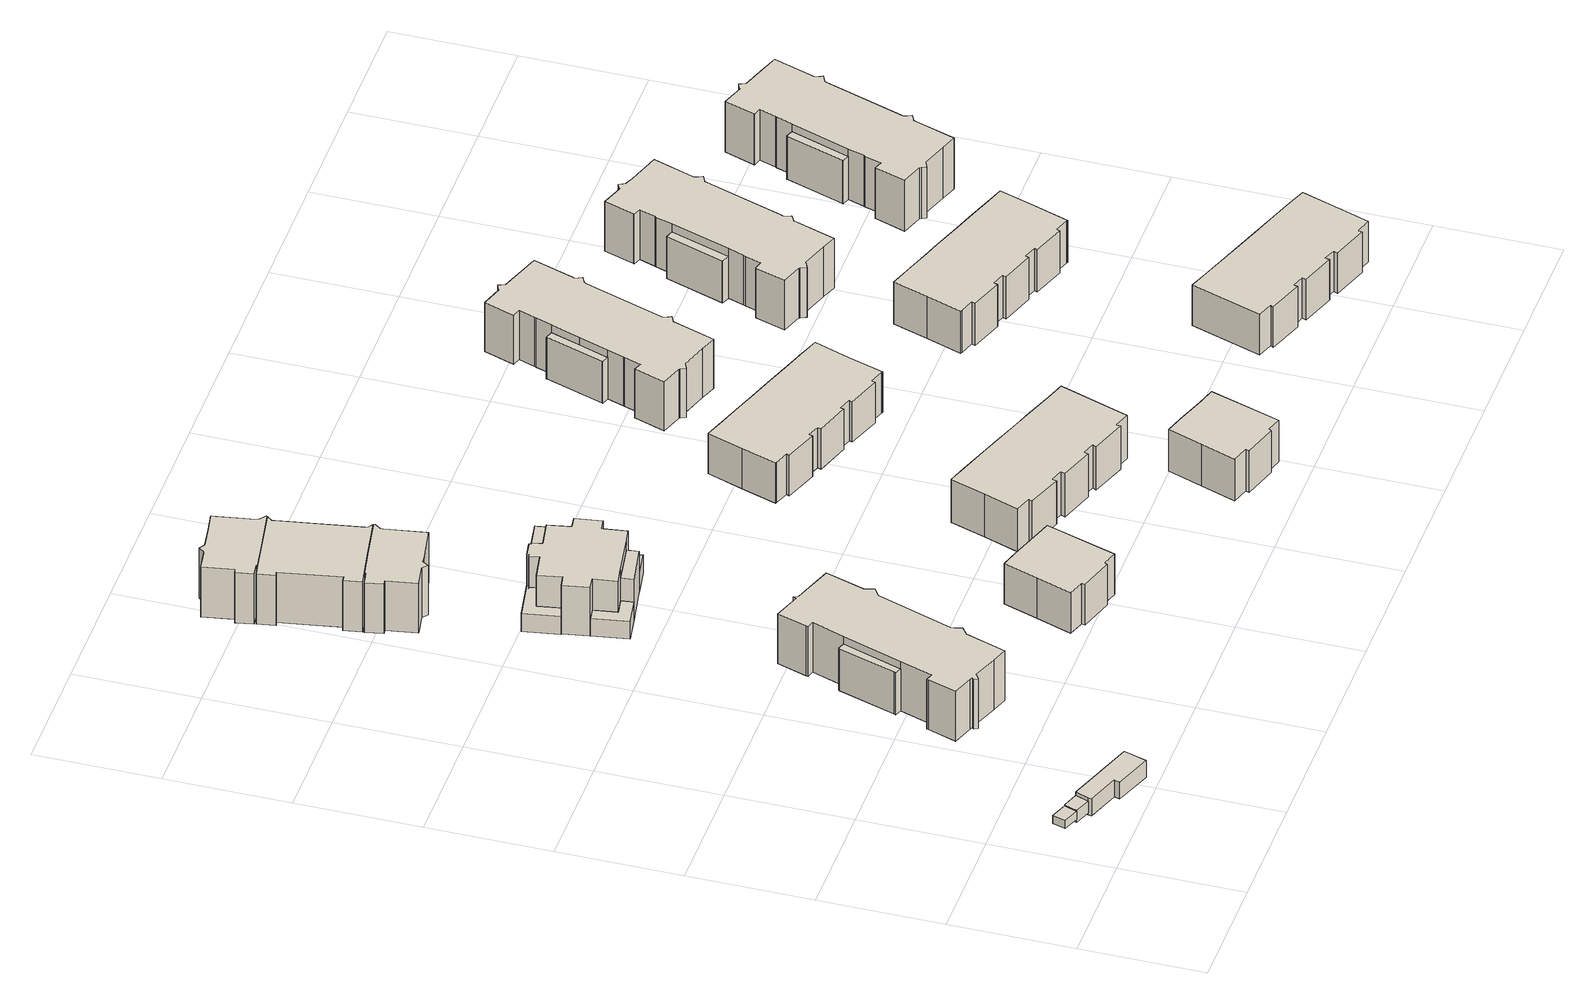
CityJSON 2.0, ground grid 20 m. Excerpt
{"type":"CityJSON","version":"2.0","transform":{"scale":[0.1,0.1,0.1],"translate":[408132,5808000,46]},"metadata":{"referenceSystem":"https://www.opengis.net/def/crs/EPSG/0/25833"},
"CityObjects":{
"building1":{"type":"Building","attributes":{"Gemeindeschluessel":"11000009","BezugspunktDach":"2200","function":"31001_2000","measuredHeight":1.44,"storeysAboveGround":1},"address":[{"country":"Germany","locality":"Berlin","thoroughfareNumber":"28 (2)","thoroughfareName":"Enkenbacher Weg"}],"geometry":[{"type":"Solid","lod":"1","boundaries":[[[[0,1,2,3]],[[4,5,6,7]],[[4,7,3,2]],[[5,4,2,1]],[[6,5,1,0]],[[7,6,0,3]]]]}]},
"building2":{"type":"Building","attributes":{"Gemeindeschluessel":"11000009","BezugspunktDach":"2200","function":"51009_1610","measuredHeight":2.43,"storeysAboveGround":0},"address":[{"country":"Germany","locality":"Berlin"}],"geometry":[{"type":"Solid","lod":"1","boundaries":[[[[8,9,10,11,12]],[[13,14,15,16,17]],[[13,17,12,11]],[[14,13,11,10]],[[15,14,10,9]],[[16,15,9,8]],[[17,16,8,12]]]]}]},
"building3":{"type":"Building","attributes":{"Gemeindeschluessel":"11000009","BezugspunktDach":"2200","function":"31001_2000","measuredHeight":3.06,"storeysAboveGround":1},"address":[{"country":"Germany","locality":"Berlin","thoroughfareNumber":"28 (1)","thoroughfareName":"Enkenbacher Weg"}],"geometry":[{"type":"Solid","lod":"1","boundaries":[[[[18,19,20,21,22,23,24]],[[25,26,27,28,29,30,31]],[[25,31,24,23]],[[26,25,23,22]],[[27,26,22,21]],[[28,27,21,20]],[[29,28,20,19]],[[30,29,19,18]],[[31,30,18,24]]]]}]},
"building4":{"type":"Building","attributes":{"Gemeindeschluessel":"11000009","function":"31001_1010"},"address":[{"country":"Germany","locality":"Berlin","thoroughfareNumber":"24, 26","thoroughfareName":"Enkenbacher Weg"}],"children":["building4-1","building4-2","building4-3","building4-4"]},
"building4-1":{"type":"BuildingPart","attributes":{"BezugspunktDach":"2200","measuredHeight":11.59,"storeysAboveGround":3},"parents":["building4"],"geometry":[{"type":"MultiSurface","lod":"1","boundaries":[[[32,33,34,35,36,37,38,39,40,41,42,43,44,45,46,47,48,49,50,51,52,53,54,55,56,57,58,59,60]],[[61,62,63,64,65,66,67,68,69,70,71,72,73,74,75,76,77,78,79,80,81,82,83,84,85,86,87,88,89]],[[61,89,60,59]],[[62,61,59,58]],[[63,62,58,57]],[[64,63,57,56]],[[65,90,91,56,55]],[[66,65,55,54]],[[67,66,54,53]],[[68,67,53,52]],[[69,68,52,51]],[[70,69,51,50]],[[71,70,50,49]],[[72,71,49,48]],[[73,72,48,47]],[[74,73,47,46]],[[75,74,46,45]],[[76,75,45,44]],[[77,76,92,93,94,95,96,44,43]],[[78,77,94,97,98,95,43,42]],[[79,78,42,41]],[[99,100,41,40]],[[80,79,101,102]],[[81,80,99,40,39],[102,103,104,99]],[[82,81,39,38]],[[83,82,38,37]],[[84,83,37,36]],[[85,84,36,35]],[[86,85,35,34]],[[87,86,34,33]],[[88,87,33,32]],[[89,88,32,60]],[[64,91,90,65]],[[96,95,94,93,92]],[[95,98,97,94]],[[102,101,100,99]],[[104,103,102,99]]]}]},
"building4-2":{"type":"BuildingPart","attributes":{"BezugspunktDach":"2200","measuredHeight":7,"storeysAboveGround":3},"parents":["building4"],"geometry":[{"type":"MultiSurface","lod":"1","boundaries":[[[105,106,96,95,98]],[[94,93,107,108,97]],[[107,93,96,106]],[[108,107,106,105]],[[97,108,105,98]],[[97,98,95,94]],[[109,93,94,110,95,96]]]}]},
"building4-3":{"type":"BuildingPart","attributes":{"BezugspunktDach":"2200","measuredHeight":7.13,"storeysAboveGround":3},"parents":["building4"],"geometry":[{"type":"MultiSurface","lod":"1","boundaries":[[[111,112,100,99,104]],[[102,101,113,114,103]],[[113,101,100,112]],[[114,113,112,111]],[[103,114,111,104]],[[102,103,115,104,99,116]],[[101,102,99,100]]]}]},
"building4-4":{"type":"BuildingPart","attributes":{"BezugspunktDach":"2200","measuredHeight":7.72,"storeysAboveGround":3},"parents":["building4"],"geometry":[{"type":"Solid","lod":"1","boundaries":[[[[91,90,117,118,119,120]],[[121,122,123,65,64,124]],[[121,124,120,119]],[[122,121,119,118]],[[123,122,118,117]],[[65,123,117,90]],[[124,64,91,120]],[[65,90,91,64]]]]}]},
"building5":{"type":"Building","attributes":{"Gemeindeschluessel":"11000009","function":"31001_1010"},"address":[{"country":"Germany","locality":"Berlin","thoroughfareNumber":"64, 66, 68","thoroughfareName":"Philipp-Jacob-Rauch-Straße"}],"children":["building5-1","building5-2","building5-3","building5-4","building5-5","building5-6"]},
"building5-1":{"type":"BuildingPart","attributes":{"BezugspunktDach":"2200","measuredHeight":11.9,"storeysAboveGround":3},"parents":["building5"],"geometry":[{"type":"MultiSurface","lod":"1","boundaries":[[[125,126,127,128,129,130,131,132,133,134,135,136,137,138,139,140,141,142,143,144,145,146]],[[147,148,149,150,151,152,153,154,155,156,157,158,159,160,161,162,163,164,165,166,167,168]],[[169,170,168,146,145]],[[171,169,145,144]],[[172,171,144,143]],[[150,173,172,143,142]],[[174,173,150,142,141]],[[175,174,141,140]],[[153,152,140,139]],[[176,177,153,139,138]],[[155,178,176,138,137]],[[179,178,155,137,136]],[[180,181,179,136,135]],[[182,181,135,134]],[[183,182,158,134,133]],[[160,159,133,132]],[[184,185,132,131]],[[162,186,184,161,131,130]],[[187,186,130,129]],[[188,189,129,128]],[[190,191,128,127]],[[164,192,164,165]],[[166,165,127,126],[165,166,193,190]],[[194,195,193,126,125]],[[168,167,125,146]],[[147,168,170,169]],[[148,147,196,169,171]],[[149,148,171,172]],[[149,172,173,150]],[[151,150,173,174]],[[152,151,174,175]],[[154,153,177,176]],[[154,197,176,178,155]],[[156,155,178,179]],[[157,156,179,181,180]],[[158,157,181,182]],[[159,158,182,183]],[[161,160,185,184]],[[161,184,186,162]],[[163,162,186,187]],[[164,163,189,188]],[[165,164,192,191,190]],[[193,166,165,190]],[[167,166,193,195,194]]]}]},
"building5-2":{"type":"BuildingPart","attributes":{"BezugspunktDach":"2200","measuredHeight":7.53,"storeysAboveGround":3},"parents":["building5"],"geometry":[{"type":"MultiSurface","lod":"1","boundaries":[[[198,199,189,188]],[[163,200,201,164]],[[202,187,189,199]],[[201,200,199,198]],[[203,191,204,198,188]],[[164,188,189,163]],[[200,163,205,187,202]],[[164,201,204,191,203]]]}]},
"building5-3":{"type":"BuildingPart","attributes":{"BezugspunktDach":"2200","measuredHeight":3.29,"storeysAboveGround":3},"parents":["building5"],"geometry":[{"type":"MultiSurface","lod":"1","boundaries":[[[202,206,185,184,186,187]],[[207,208,209,210,211,212]],[[207,212,163,162,186]],[[208,207,186,162,161]],[[209,208,184,161,160]],[[210,209,185,206]],[[211,210,206,202]],[[212,211,200,163]],[[187,186,162,163]],[[161,162,186,184]],[[161,184,185,160]],[[163,200,202,187]]]}]},
"building5-4":{"type":"BuildingPart","attributes":{"BezugspunktDach":"2200","measuredHeight":3.27,"storeysAboveGround":3},"parents":["building5"],"geometry":[{"type":"Solid","lod":"1","boundaries":[[[[213,204,191,190,193,195]],[[166,165,164,201,214,167]],[[214,201,204,213]],[[167,214,213,195]],[[167,195,193,166]],[[165,166,193,190]],[[164,165,190,191]],[[201,164,191,204]]]]}]},
"building5-5":{"type":"BuildingPart","attributes":{"BezugspunktDach":"2200","measuredHeight":3.43,"storeysAboveGround":3},"parents":["building5"],"geometry":[{"type":"MultiSurface","lod":"1","boundaries":[[[170,169,171,172,173,174,175,215]],[[216,217,218,219,220,221,222,223]],[[216,223,215,175]],[[217,216,152,151,174]],[[218,217,224,151,150]],[[219,218,173,150,149]],[[220,219,149,148]],[[221,220,171,148,147]],[[222,221,147,168,170]],[[223,222,170,215]],[[175,174,151,152]],[[150,151,224,174,173]],[[149,150,173,172]],[[148,149,172,171]],[[147,148,171,169]],[[225,169,170,168,147]]]}]},
"building5-6":{"type":"BuildingPart","attributes":{"BezugspunktDach":"2200","measuredHeight":7.21,"storeysAboveGround":3},"parents":["building5"],"geometry":[{"type":"MultiSurface","lod":"1","boundaries":[[[176,178,179,181,182,183,226,177]],[[227,228,229,230,231,232,233,234]],[[227,234,177,226]],[[228,227,226,183]],[[229,228,159,158]],[[231,230,157,156,179]],[[232,231,179,156,155]],[[233,232,155,154,235]],[[234,233,154,153]],[[158,159,183,182]],[[157,158,182,181]],[[181,179,156,157]],[[155,156,179,178]],[[235,154,155,178,176]],[[153,154,176,177]]]}]},
"building6":{"type":"Building","attributes":{"Gemeindeschluessel":"11000009","function":"31001_1010"},"address":[{"country":"Germany","locality":"Berlin","thoroughfareNumber":"70, 72","thoroughfareName":"Philipp-Jacob-Rauch-Straße"}],"children":["building6-1","building6-2","building6-3","building6-4","building6-5"]},
"building6-1":{"type":"BuildingPart","attributes":{"BezugspunktDach":"2200","measuredHeight":11.87,"storeysAboveGround":3},"parents":["building6"],"geometry":[{"type":"MultiSurface","lod":"1","boundaries":[[[236,237,238,239,240,241,242,243,244,245,246,247,248,249,250,251]],[[252,253,254,255,256,257,258,259,260,261,262,263,264,265,266,267]],[[252,267,251,250]],[[253,249,250,252,250,249]],[[268,248,249,248]],[[269,270,271,248,247]],[[255,254,272,273]],[[274,270,247,246]],[[256,255,275,273,276]],[[257,256,246,245]],[[277,278,279,280,258,257,245,244]],[[281,277,282,244,243]],[[259,258,280,283]],[[284,285,259,243,242]],[[286,284,260,242,241]],[[262,261,241,240]],[[263,262,240,239]],[[264,263,239,238]],[[265,264,238,237]],[[266,265,237,236]],[[267,266,236,251]],[[254,287,253,249,248,268]],[[273,272,271,270,269]],[[276,273,275,270,274]],[[280,279,278,277]],[[283,280,282,277,281]],[[260,259,285,284]],[[288,261,289,260,284,286]]]}]},
"building6-2":{"type":"BuildingPart","attributes":{"BezugspunktDach":"2200","measuredHeight":6.8,"storeysAboveGround":3},"parents":["building6"],"geometry":[{"type":"MultiSurface","lod":"1","boundaries":[[[277,290,291,292,293,294,278]],[[295,296,297,298,299,280,279]],[[295,279,278,294]],[[296,295,294,293]],[[297,296,293,292]],[[298,297,292,291,300]],[[299,298,301,291,290]],[[280,283,281,277]],[[299,302,290,281,283]],[[279,280,277,278]]]}]},
"building6-3":{"type":"BuildingPart","attributes":{"BezugspunktDach":"2200","measuredHeight":11.85,"storeysAboveGround":3},"parents":["building6"],"geometry":[{"type":"MultiSurface","lod":"1","boundaries":[[[303,304,305,306,307,308,309,310,311,312,313,285,284,286,314,315]],[[316,261,260,259,317,318,319,320,321,322,323,324,325,326,327,328]],[[316,328,315,314]],[[261,316,314,286]],[[290,281,283,299,290,317,259,285,313]],[[291,290,329,313,312]],[[318,317,299,298,330]],[[331,292,291,312,311]],[[319,318,332,298,297]],[[320,319,311,310]],[[321,320,310,309]],[[322,321,309,308]],[[323,322,308,307]],[[324,323,307,306]],[[325,324,306,305]],[[326,325,305,304]],[[327,326,304,303]],[[328,327,303,315]],[[260,261,286,284]],[[259,260,284,285]],[[299,283,281,290]],[[330,298,299,329,290,291]],[[297,298,332,291,292,331]]]}]},
"building6-4":{"type":"BuildingPart","attributes":{"BezugspunktDach":"2200","measuredHeight":11.95,"storeysAboveGround":3},"parents":["building6"],"geometry":[{"type":"MultiSurface","lod":"1","boundaries":[[[333,334,335,336,250,249,248,337,338,339,340,341,342,343,344,345,346]],[[347,348,349,350,351,352,353,354,355,254,253,252,356,357,358,359,360]],[[347,360,346,345]],[[348,347,345,344]],[[349,348,344,343]],[[350,349,343,342]],[[351,350,342,341]],[[352,351,341,340]],[[353,352,340,339]],[[354,353,339,338],[361,362,363,364]],[[365,363,366,338,337]],[[355,354,362,367]],[[254,355,367,272,271,365,337,248]],[[356,252,250,336]],[[357,356,336,335]],[[358,357,335,334]],[[359,358,334,333]],[[360,359,333,346]],[[363,362,361,364]],[[367,362,366,363,365]],[[365,271,272,367]],[[254,368,248,249,253]],[[369,252,253,249,250]]]}]},
"building6-5":{"type":"BuildingPart","attributes":{"BezugspunktDach":"2200","measuredHeight":6.57,"storeysAboveGround":3},"parents":["building6"],"geometry":[{"type":"MultiSurface","lod":"1","boundaries":[[[363,365,270,274,370,371,364]],[[372,373,276,273,367,362,361]],[[372,361,364,371]],[[373,372,371,370]],[[276,373,370,274]],[[273,276,374,274,270]],[[273,270,271,272]],[[367,272,271,365]],[[375,362,367,365,363]],[[361,362,363,364]]]}]},
"building7":{"type":"Building","attributes":{"Gemeindeschluessel":"11000009","BezugspunktDach":"2200","function":"31001_1010","measuredHeight":9.23,"storeysAboveGround":2},"address":[{"country":"Germany","locality":"Berlin","thoroughfareNumber":"15, 17","thoroughfareName":"Enkenbacher Weg"}],"geometry":[{"type":"Solid","lod":"1","boundaries":[[[[376,377,378,379,380,381,382,383,384,385,386]],[[387,388,389,390,391,392,393,394,395,396,397]],[[387,397,386,385]],[[388,387,385,384]],[[389,388,384,383]],[[390,389,383,382]],[[391,390,382,381]],[[392,391,381,380]],[[393,392,380,379]],[[394,393,379,378]],[[395,394,378,377]],[[396,395,377,376]],[[397,396,376,386]]]]}]},
"building8":{"type":"Building","attributes":{"Gemeindeschluessel":"11000009","BezugspunktDach":"2200","function":"31001_1010","measuredHeight":9.54,"storeysAboveGround":2},"address":[{"country":"Germany","locality":"Berlin","thoroughfareNumber":"35, 37, 39, 41, 43","thoroughfareName":"Philipp-Jacob-Rauch-Straße"}],"geometry":[{"type":"Solid","lod":"1","boundaries":[[[[398,399,400,401,402,403,404,405,406,407,408,409,410,411,412,413,414,415,416,417,418,419,420]],[[421,422,423,424,425,426,427,428,429,430,431,432,433,434,435,436,437,438,439,440,441,442,443]],[[421,443,420,419]],[[422,421,419,418]],[[423,422,418,417]],[[424,423,417,416]],[[425,424,416,415]],[[426,425,415,414]],[[427,426,414,413]],[[428,427,413,412]],[[429,428,412,411]],[[430,429,411,410]],[[431,430,410,409]],[[432,431,409,408]],[[433,432,408,407]],[[434,433,407,406]],[[435,434,406,405]],[[436,435,405,404]],[[437,436,404,403]],[[438,437,403,402]],[[439,438,402,401]],[[440,439,401,400]],[[441,440,400,399]],[[442,441,399,398]],[[443,442,398,420]]]]}]},
"building9":{"type":"Building","attributes":{"Gemeindeschluessel":"11000009","BezugspunktDach":"2200","function":"31001_1010","measuredHeight":9.33,"storeysAboveGround":2},"address":[{"country":"Germany","locality":"Berlin","thoroughfareNumber":"31, 33","thoroughfareName":"Philipp-Jacob-Rauch-Straße"}],"geometry":[{"type":"Solid","lod":"1","boundaries":[[[[444,445,446,447,448,449,450,451,452,453,454]],[[455,456,457,458,459,460,461,462,463,464,465]],[[455,465,454,453]],[[456,455,453,452]],[[457,456,452,451]],[[458,457,451,450]],[[459,458,450,449]],[[460,459,449,448]],[[461,460,448,447]],[[462,461,447,446]],[[463,462,446,445]],[[464,463,445,444]],[[465,464,444,454]]]]}]},
"building10":{"type":"Building","attributes":{"Gemeindeschluessel":"11000009","BezugspunktDach":"2200","function":"31001_1010","measuredHeight":8.95,"storeysAboveGround":2},"address":[{"country":"Germany","locality":"Berlin","thoroughfareNumber":"50, 52, 54, 56, 58","thoroughfareName":"Philipp-Jacob-Rauch-Straße"}],"geometry":[{"type":"Solid","lod":"1","boundaries":[[[[466,467,468,469,470,471,472,473,474,475,476,477,478,479,480,481,482,483,484,485,486,487,488,489,490,491]],[[492,493,494,495,496,497,498,499,500,501,502,503,504,505,506,507,508,509,510,511,512,513,514,515,516,517]],[[492,517,491,490]],[[493,492,490,489]],[[494,493,489,488]],[[495,494,488,487]],[[496,495,487,486]],[[497,496,486,485]],[[498,497,485,484]],[[499,498,484,483]],[[500,499,483,482]],[[501,500,482,481]],[[502,501,481,480]],[[503,502,480,479]],[[504,503,479,478]],[[505,504,478,477]],[[506,505,477,476]],[[507,506,476,475]],[[508,507,475,474]],[[509,508,474,473]],[[510,509,473,472]],[[511,510,472,471]],[[512,511,471,470]],[[513,512,470,469]],[[514,513,469,468]],[[515,514,468,467]],[[516,515,467,466]],[[517,516,466,491]]]]}]},
"building11":{"type":"Building","attributes":{"Gemeindeschluessel":"11000009","function":"31001_1010"},"address":[{"country":"Germany","locality":"Berlin","thoroughfareNumber":"60, 62","thoroughfareName":"Philipp-Jacob-Rauch-Straße"}],"children":["building11-1","building11-2","building11-3","building11-4"]},
"building11-1":{"type":"BuildingPart","attributes":{"BezugspunktDach":"2200","measuredHeight":11.52,"storeysAboveGround":3},"parents":["building11"],"geometry":[{"type":"MultiSurface","lod":"1","boundaries":[[[518,519,520,521,522,523,524,525,526,527,528,529,530,531,532,533,534,535,536,537,538,539,540,541,542,543,544,545,546,547,548,549,550,551,552]],[[553,554,555,556,557,558,559,560,561,562,563,564,565,566,567,568,569,570,571,572,573,574,575,576,577,578,579,580,581,582,583,584,585,586,587]],[[553,587,552,551]],[[554,553,551,550]],[[555,554,550,549]],[[556,555,549,548]],[[557,556,548,547]],[[558,557,547,546]],[[559,588,589,546,545]],[[590,591,588,545,544]],[[561,560,544,543]],[[562,561,543,542]],[[563,562,542,541]],[[564,563,541,540]],[[565,564,540,539]],[[566,565,539,538]],[[567,566,538,537]],[[568,567,537,536]],[[569,568,536,535]],[[570,569,535,534]],[[571,570,534,533]],[[592,593,594,595,572,571,533,532]],[[596,592,532,531]],[[573,572,595,597]],[[598,596,531,530]],[[574,573,599,597,600]],[[601,598,600,602,575,574,530,529]],[[576,575,529,528]],[[577,576,528,527],[603,604,605,606]],[[607,605,527,526]],[[578,577,604,608]],[[609,610,607,526,525]],[[579,578,607,608,611]],[[612,610,525,524]],[[580,579,611,613]],[[581,580,524,523]],[[582,581,523,522]],[[583,582,522,521]],[[584,583,521,520]],[[585,584,520,519]],[[586,585,519,518]],[[587,586,518,552]],[[589,588,559,558]],[[560,559,614,588,591,590]],[[595,594,593,592]],[[597,595,592,596]],[[600,597,599,596,598]],[[602,600,598,601]],[[605,604,603,606]],[[608,604,605,607]],[[611,608,607,610,609]],[[613,611,610,612]]]}]},
"building11-2":{"type":"BuildingPart","attributes":{"BezugspunktDach":"2200","measuredHeight":7.67,"storeysAboveGround":3},"parents":["building11"],"geometry":[{"type":"MultiSurface","lod":"1","boundaries":[[[589,588,591,615,616,617,618]],[[619,620,621,560,559,558,622]],[[619,622,618,617]],[[620,619,617,616]],[[621,620,616,615]],[[560,621,615,591]],[[622,558,589,618]],[[559,560,591,588,623]],[[559,624,588,589,558,625]]]}]},
"building11-3":{"type":"BuildingPart","attributes":{"BezugspunktDach":"2200","measuredHeight":7.18,"storeysAboveGround":3},"parents":["building11"],"geometry":[{"type":"MultiSurface","lod":"1","boundaries":[[[626,627,606,605,607,610,612]],[[611,608,604,603,628,629,613]],[[628,603,606,627]],[[629,628,627,626]],[[613,629,626,612]],[[611,613,630,612,610]],[[608,611,631,610,607]],[[604,608,607,605]],[[604,605,606,603]]]}]},
"building11-4":{"type":"BuildingPart","attributes":{"BezugspunktDach":"2200","measuredHeight":6.84,"storeysAboveGround":3},"parents":["building11"],"geometry":[{"type":"MultiSurface","lod":"1","boundaries":[[[632,633,593,592,596,598,601]],[[600,597,595,594,634,635,602]],[[634,594,593,633]],[[635,634,633,632]],[[602,635,632,601]],[[600,602,601,598]],[[597,600,636,598,596]],[[597,596,592,595]],[[594,595,592,593]]]}]},
"building12":{"type":"Building","attributes":{"Gemeindeschluessel":"11000009","BezugspunktDach":"2200","function":"31001_1010","measuredHeight":9.06,"storeysAboveGround":2},"address":[{"country":"Germany","locality":"Berlin","thoroughfareNumber":"36, 38, 40, 42, 44","thoroughfareName":"Philipp-Jacob-Rauch-Straße"}],"geometry":[{"type":"Solid","lod":"1","boundaries":[[[[637,638,639,640,641,642,643,644,645,646,647,648,649,650,651,652,653,654,655,656,657,658,659,660,661,662]],[[663,664,665,666,667,668,669,670,671,672,673,674,675,676,677,678,679,680,681,682,683,684,685,686,687,688]],[[663,688,662,661]],[[664,663,661,660]],[[665,664,660,659]],[[666,665,659,658]],[[667,666,658,657]],[[668,667,657,656]],[[669,668,656,655]],[[670,669,655,654]],[[671,670,654,653]],[[672,671,653,652]],[[673,672,652,651]],[[674,673,651,650]],[[675,674,650,649]],[[676,675,649,648]],[[677,676,648,647]],[[678,677,647,646]],[[679,678,646,645]],[[680,679,645,644]],[[681,680,644,643]],[[682,681,643,642]],[[683,682,642,641]],[[684,683,641,640]],[[685,684,640,639]],[[686,685,639,638]],[[687,686,638,637]],[[688,687,637,662]]]]}]},
"building13":{"type":"Building","attributes":{"Gemeindeschluessel":"11000009","BezugspunktDach":"2200","function":"31001_1010","measuredHeight":8.83,"storeysAboveGround":2},"address":[{"country":"Germany","locality":"Berlin","thoroughfareNumber":"17, 19, 21, 23, 25","thoroughfareName":"Philipp-Jacob-Rauch-Straße"}],"geometry":[{"type":"Solid","lod":"1","boundaries":[[[[689,690,691,692,693,694,695,696,697,698,699,700,701,702,703,704,705,706,707,708,709,710]],[[711,712,713,714,715,716,717,718,719,720,721,722,723,724,725,726,727,728,729,730,731,732]],[[711,732,710,709]],[[712,711,709,708]],[[713,712,708,707]],[[714,713,707,706]],[[715,714,706,705]],[[716,715,705,704]],[[717,716,704,703]],[[718,717,703,702]],[[719,718,702,701]],[[720,719,701,700]],[[721,720,700,699]],[[722,721,699,698]],[[723,722,698,697]],[[724,723,697,696]],[[725,724,696,695]],[[726,725,695,694]],[[727,726,694,693]],[[728,727,693,692]],[[729,728,692,691]],[[730,729,691,690]],[[731,730,690,689]],[[732,731,689,710]]]]}]},
"building14":{"type":"Building","attributes":{"Gemeindeschluessel":"11000009","function":"31001_1010"},"address":[{"country":"Germany","locality":"Berlin","thoroughfareNumber":"46, 48","thoroughfareName":"Philipp-Jacob-Rauch-Straße"}],"children":["building14-1","building14-2","building14-3","building14-4"]},
"building14-1":{"type":"BuildingPart","attributes":{"BezugspunktDach":"2200","measuredHeight":11.51,"storeysAboveGround":3},"parents":["building14"],"geometry":[{"type":"MultiSurface","lod":"1","boundaries":[[[733,734,735,736,737,738,739,740,741,742,743,744,745,746,747,748,749,750,751,752,753,754,755,756,757,758,759,760,761,762,763,764,765,766,767]],[[768,769,770,771,772,773,774,775,776,777,778,779,780,781,782,783,784,785,786,787,788,789,790,791,792,793,794,795,796,797,798,799,800,801,802]],[[768,802,767,766]],[[769,768,766,765]],[[770,769,765,764]],[[771,770,764,763]],[[772,771,763,762]],[[773,772,762,761]],[[774,803,804,761,760]],[[775,774,760,759]],[[776,775,759,758]],[[777,776,758,757]],[[778,777,757,756]],[[779,778,756,755]],[[780,779,755,754]],[[781,780,754,753]],[[782,781,753,752]],[[783,782,752,751]],[[784,783,751,750]],[[785,784,750,749]],[[786,785,749,748]],[[787,786,805,806,807,808,809,748,747]],[[788,787,807,810,811,808,747,746]],[[812,813,811,746,745]],[[789,788,810,814]],[[815,813,745,744]],[[790,789,814,816]],[[791,790,744,743]],[[817,818,743,742]],[[792,791,819,820]],[[821,817,742,741]],[[793,792,820,822,823]],[[794,793,822,824,825,821,741,740]],[[795,794,824,826,827,825,740,739]],[[796,795,739,738]],[[797,796,738,737]],[[798,797,737,736]],[[799,798,736,735]],[[800,799,735,734]],[[801,800,734,733]],[[802,801,733,767]],[[773,804,803,774]],[[809,808,807,806,805]],[[808,811,810,807]],[[814,810,811,813,812]],[[816,814,813,815]],[[820,819,818,817]],[[823,822,820,817,821]],[[821,825,824,822]],[[825,827,826,824]]]}]},
"building14-2":{"type":"BuildingPart","attributes":{"BezugspunktDach":"2200","measuredHeight":6.59,"storeysAboveGround":3},"parents":["building14"],"geometry":[{"type":"Solid","lod":"1","boundaries":[[[[828,829,818,817,821,825,827]],[[824,822,820,819,830,831,826]],[[830,819,818,829]],[[831,830,829,828]],[[826,831,828,827]],[[824,826,827,825]],[[824,825,821,822]],[[820,822,821,817]],[[819,820,817,818]]]]}]},
"building14-3":{"type":"BuildingPart","attributes":{"BezugspunktDach":"2200","measuredHeight":3,"storeysAboveGround":3},"parents":["building14"],"geometry":[{"type":"Solid","lod":"1","boundaries":[[[[832,833,809,808,811,813,815]],[[814,810,807,806,834,835,816]],[[834,806,809,833]],[[835,834,833,832]],[[816,835,832,815]],[[814,816,815,813]],[[810,814,813,811]],[[810,811,808,807]],[[807,808,809,806]]]]}]},
"building14-4":{"type":"BuildingPart","attributes":{"BezugspunktDach":"2200","measuredHeight":7.79,"storeysAboveGround":3},"parents":["building14"],"geometry":[{"type":"Solid","lod":"1","boundaries":[[[[804,803,836,837,838]],[[839,840,774,773,841]],[[839,841,838,837]],[[840,839,837,836]],[[774,840,836,803]],[[841,773,804,838]],[[773,774,803,804]]]]}]},
"building15":{"type":"Building","attributes":{"Gemeindeschluessel":"11000009","function":"31001_1010"},"address":[{"country":"Germany","locality":"Berlin","thoroughfareNumber":"32, 34","thoroughfareName":"Philipp-Jacob-Rauch-Straße"}],"children":["building15-1","building15-2","building15-3","building15-4"]},
"building15-1":{"type":"BuildingPart","attributes":{"BezugspunktDach":"2200","measuredHeight":11.88,"storeysAboveGround":3},"parents":["building15"],"geometry":[{"type":"MultiSurface","lod":"1","boundaries":[[[842,843,844,845,846,847,848,849,850,851,852,853,854,855,856,857,858,859,860,861,862,863,864,865,866,867,868,869,870,871,872,873,874,875,876,877]],[[878,879,880,881,882,883,884,885,886,887,888,889,890,891,892,893,894,895,896,897,898,899,900,901,902,903,904,905,906,907,908,909,910,911,912,913]],[[878,913,877,876]],[[879,878,876,875]],[[880,879,875,874]],[[881,880,874,873]],[[882,881,873,872]],[[883,882,872,871]],[[884,914,915,883,871,870]],[[885,884,870,869]],[[886,885,869,868]],[[887,886,868,867]],[[888,887,867,866]],[[889,888,866,865]],[[890,889,865,864]],[[891,890,864,863]],[[892,891,863,862]],[[893,892,862,861]],[[894,893,861,860]],[[895,894,860,859]],[[896,895,859,858]],[[897,896,858,857]],[[916,917,857,856]],[[898,897,918,919]],[[920,916,856,855]],[[899,898,921,919,922]],[[923,920,922,924,900,899,855,854]],[[925,923,854,853]],[[901,900,924,926,927]],[[902,901,853,852]],[[903,902,928,929,930,931,852,851]],[[932,930,851,850]],[[904,903,929,933]],[[934,932,850,849]],[[905,904,933,935]],[[906,905,849,848],[935,936,937,934]],[[907,906,848,847]],[[908,907,847,846]],[[909,908,846,845]],[[910,909,845,844]],[[911,910,844,843]],[[912,911,843,842]],[[913,912,842,877]],[[883,915,914,884]],[[919,918,917,916]],[[922,919,921,916,920]],[[924,922,920,923]],[[927,926,924,923,925]],[[931,930,929,928]],[[933,929,930,932]],[[935,933,932,934]],[[937,936,935,934]]]}]},
"building15-2":{"type":"BuildingPart","attributes":{"BezugspunktDach":"2200","measuredHeight":8.01,"storeysAboveGround":3},"parents":["building15"],"geometry":[{"type":"MultiSurface","lod":"1","boundaries":[[[915,914,938,939,940,941]],[[942,943,944,884,883,945]],[[942,945,941,940]],[[943,942,940,939]],[[944,943,939,938]],[[884,944,938,914]],[[945,883,915,941]],[[884,914,915,883,946]]]}]},
"building15-3":{"type":"BuildingPart","attributes":{"BezugspunktDach":"2200","measuredHeight":7.21,"storeysAboveGround":3},"parents":["building15"],"geometry":[{"type":"Solid","lod":"1","boundaries":[[[[947,948,931,930,932,934,937]],[[935,933,929,928,949,950,936]],[[949,928,931,948]],[[950,949,948,947]],[[936,950,947,937]],[[936,937,934,935]],[[933,935,934,932]],[[929,933,932,930]],[[929,930,931,928]]]]}]},
"building15-4":{"type":"BuildingPart","attributes":{"BezugspunktDach":"2200","measuredHeight":6.93,"storeysAboveGround":3},"parents":["building15"],"geometry":[{"type":"MultiSurface","lod":"1","boundaries":[[[951,952,917,916,920,923,925]],[[924,922,919,918,953,954,926]],[[953,918,917,952]],[[954,953,952,951]],[[926,954,951,925]],[[926,925,923,924]],[[922,924,923,920]],[[919,922,955,920,916]],[[918,919,916,917]]]}]}
},
"vertices":[
[30,70,75],[38,91,75],[11,101,75],[5,80,75],[11,101,60],[38,91,60],[30,70,60],[5,80,60],
[56,60,77],[60,71,77],[64,82,77],[38,91,77],[30,70,77],[38,91,55],[64,82,55],[60,71,55],[56,60,55],[30,70,55],
[108,36,83],[105,27,83],[166,5,83],[178,42,83],[64,82,83],[56,60,83],[55,55,83],[56,60,52],[64,82,52],[178,42,52],[166,5,52],[105,27,52],[108,36,52],[55,55,52],
[215,289,133],[219,287,133],[217,284,133],[220,278,133],[229,284,133],[270,269,133],[295,260,133],[317,326,133],[329,335,133],[325,351,133],[368,476,133],[381,485,133],[376,500,133],[397,564,133],[366,575,133],[332,587,133],[328,594,133],[326,589,133],[318,592,133],[283,604,133],[267,556,133],[266,552,133],[278,549,133],[260,496,133],[227,399,133],[209,346,133],[197,350,133],[196,347,133],[181,301,133],[196,347,41],[197,350,41],[209,346,41],[227,399,41],[260,496,41],[278,549,41],[266,552,41],[267,556,41],[283,604,41],[318,592,41],[326,589,41],[328,594,41],[332,587,41],[366,575,41],[397,564,41],[376,500,41],[381,485,41],[368,476,41],[325,351,41],[329,335,41],[317,326,41],[295,260,41],[270,269,41],[229,284,41],[220,278,41],[217,284,41],[219,287,41],[215,289,41],[181,301,41],[260,496,119],[227,399,119],[376,500,88],[376,500,44],[381,485,44],[381,485,114],[376,500,114],[368,476,44],[368,476,114],[329,335,114],[325,351,114],[325,351,43],[329,335,43],[317,326,43],[317,326,114],
[381,472,114],[389,497,114],[389,497,44],[381,472,44],[376,500,87],[381,485,79],
[330,321,114],[339,346,114],[339,346,43],[330,321,43],[317,326,79],[329,335,103],
[248,500,119],[247,498,119],[217,406,119],[215,403,119],[217,406,41],[247,498,41],[248,500,41],[215,403,41],
[244,879,149],[264,882,149],[270,844,149],[297,849,149],[363,860,149],[389,865,149],[383,904,149],[402,907,149],[395,950,149],[375,947,149],[368,984,149],[324,976,149],[321,993,149],[318,992,149],[317,995,149],[293,991,149],[294,988,149],[289,987,149],[292,971,149],[249,963,149],[256,925,149],[236,921,149],[256,925,59],[249,963,59],[292,971,59],[289,987,59],[294,988,59],[293,991,59],[317,995,59],[318,992,59],[321,993,59],[324,976,59],[368,984,59],[375,947,59],[395,950,59],[402,907,59],[383,904,59],[389,865,59],[363,860,59],[297,849,59],[270,844,59],[264,882,59],[244,879,59],[236,921,59],[256,925,92],[236,921,92],[249,963,92],[292,971,92],[289,987,92],[294,988,92],[293,991,92],[318,992,129],[317,995,129],[321,993,129],[324,976,129],[368,984,102],[368,984,129],[375,947,129],[395,950,129],[383,904,90],[402,907,90],[389,865,90],[363,860,90],[297,849,134],[363,860,134],[270,844,92],[297,849,92],[297,849,67],[264,882,92],[244,879,79],[244,879,92],[256,925,77],[318,992,99],
[300,829,134],[366,841,134],[366,841,59],[300,829,59],[366,841,90],[297,849,70],[300,829,92],[363,860,69],
[413,849,90],[389,865,57],[383,904,57],[402,907,57],[413,849,57],[366,841,57],[363,860,57],
[254,821,92],[254,821,59],
[226,979,92],[293,991,58],[294,988,58],[289,987,58],[292,971,58],[249,963,58],[256,925,58],[236,921,58],[226,979,58],[294,988,74],[256,925,82],
[385,1007,129],[385,1007,57],[395,950,57],[375,947,57],[368,984,57],[324,976,57],[321,993,57],[318,992,57],[317,995,57],[318,992,119],
[132,1326,154],[139,1328,154],[157,1230,154],[149,1229,154],[154,1200,154],[175,1204,154],[222,1213,154],[290,1225,154],[281,1231,154],[280,1235,154],[257,1366,154],[256,1370,154],[263,1379,154],[194,1367,154],[148,1359,154],[127,1355,154],[148,1359,61],[194,1367,61],[263,1379,61],[256,1370,61],[257,1366,61],[280,1235,61],[281,1231,61],[290,1225,61],[222,1213,61],[175,1204,61],[154,1200,61],[149,1229,61],[157,1230,61],[139,1328,61],[132,1326,61],[127,1355,61],[263,1379,84],[256,1370,71],[256,1370,133],[263,1379,133],[263,1379,67],[256,1370,67],[257,1366,133],[256,1370,119],[257,1366,67],[281,1231,134],[280,1235,134],[280,1235,66],[281,1231,66],[290,1225,134],[281,1231,122],[290,1225,66],[222,1213,153],[290,1225,153],[175,1204,153],[237,1375,61],[175,1204,130],[195,1208,61],
[292,1223,134],[284,1212,134],[285,1209,134],[300,1211,134],[295,1237,134],[295,1237,66],[300,1211,66],[285,1209,66],[284,1212,66],[292,1223,66],[284,1212,122],[284,1212,117],[292,1223,117],
[160,1169,153],[167,1170,153],[176,1121,153],[212,1127,153],[221,1120,153],[227,1130,153],[236,1131,153],[296,1142,153],[285,1209,153],[284,1212,153],[292,1223,153],[176,1202,153],[154,1198,153],[176,1202,61],[292,1223,61],[284,1212,61],[285,1209,61],[296,1142,61],[236,1131,61],[227,1130,61],[221,1120,61],[212,1127,61],[176,1121,61],[167,1170,61],[160,1169,61],[154,1198,61],[292,1223,100],[284,1212,119],[285,1209,112],[284,1212,95],
[129,1388,154],[121,1386,154],[126,1358,154],[147,1361,154],[264,1381,154],[253,1389,154],[252,1392,154],[240,1459,154],[208,1453,154],[171,1447,154],[162,1453,154],[155,1444,154],[153,1443,154],[120,1438,154],[153,1443,61],[155,1444,61],[162,1453,61],[171,1447,61],[208,1453,61],[240,1459,61],[252,1392,61],[253,1389,61],[264,1381,61],[147,1361,61],[126,1358,61],[121,1386,61],[129,1388,61],[120,1438,61],[252,1392,67],[253,1389,67],[253,1389,133],[252,1392,133],[264,1381,133],[253,1389,100],[264,1381,67],[263,1379,119],[148,1359,98],
[272,1369,133],[267,1395,133],[267,1395,67],[272,1369,67],[257,1366,83],[253,1389,126],
[507,207,112],[506,201,112],[561,184,112],[564,189,112],[588,181,112],[625,295,112],[595,305,112],[550,320,112],[520,329,112],[501,273,112],[481,216,112],[501,273,37],[520,329,37],[550,320,37],[595,305,37],[625,295,37],[588,181,37],[564,189,37],[561,184,37],[506,201,37],[507,207,37],[481,216,37],
[684,341,106],[682,335,106],[738,315,106],[740,322,106],[760,315,106],[758,308,106],[813,289,106],[815,296,106],[835,289,106],[832,283,106],[890,263,106],[891,270,106],[917,261,106],[956,374,106],[926,384,106],[881,400,106],[850,411,106],[804,427,106],[773,438,106],[728,453,106],[697,464,106],[678,407,106],[658,350,106],[678,407,26],[697,464,26],[728,453,26],[773,438,26],[804,427,26],[850,411,26],[881,400,26],[926,384,26],[956,374,26],[917,261,26],[891,270,26],[890,263,26],[832,283,26],[835,289,26],[815,296,26],[813,289,26],[758,308,26],[760,315,26],[740,322,26],[738,315,26],[682,335,26],[684,341,26],[658,350,26],
[898,74,99],[897,68,99],[952,51,99],[955,55,99],[979,48,99],[1016,162,99],[986,171,99],[940,187,99],[911,196,99],[891,139,99],[871,83,99],[891,139,22],[911,196,22],[940,187,22],[986,171,22],[1016,162,22],[979,48,22],[955,55,22],[952,51,22],[897,68,22],[898,74,22],[871,83,22],
[668,722,101],[691,714,101],[689,709,101],[743,690,101],[745,696,101],[765,689,101],[763,683,101],[818,665,101],[819,670,101],[840,663,101],[838,658,101],[892,639,101],[894,645,101],[917,637,101],[919,636,101],[938,694,101],[958,751,101],[927,762,101],[885,776,101],[854,787,101],[809,802,101],[778,813,101],[736,827,101],[705,838,101],[685,780,101],[666,723,101],[685,780,26],[705,838,26],[736,827,26],[778,813,26],[809,802,26],[854,787,26],[885,776,26],[927,762,26],[958,751,26],[938,694,26],[919,636,26],[917,637,26],[894,645,26],[892,639,26],[838,658,26],[840,663,26],[819,670,26],[818,665,26],[763,683,26],[765,689,26],[745,696,26],[743,690,26],[689,709,26],[691,714,26],[668,722,26],[666,723,26],
[824,919,113],[825,917,113],[829,909,113],[839,914,113],[882,900,113],[907,891,113],[929,956,113],[930,960,113],[941,965,113],[936,976,113],[937,981,113],[980,1107,113],[982,1112,113],[993,1117,113],[987,1128,113],[989,1132,113],[1011,1197,113],[959,1215,113],[944,1220,113],[939,1231,113],[928,1226,113],[894,1237,113],[877,1188,113],[890,1183,113],[881,1157,113],[880,1154,113],[871,1128,113],[855,1080,113],[838,1032,113],[829,1005,113],[828,1003,113],[819,976,113],[806,981,113],[806,980,113],[789,931,113],[806,980,22],[806,981,22],[819,976,22],[828,1003,22],[829,1005,22],[838,1032,22],[855,1080,22],[871,1128,22],[880,1154,22],[881,1157,22],[890,1183,22],[877,1188,22],[894,1237,22],[928,1226,22],[939,1231,22],[944,1220,22],[959,1215,22],[1011,1197,22],[989,1132,22],[987,1128,22],[993,1117,22],[982,1112,22],[980,1107,22],[937,981,22],[936,976,22],[941,965,22],[930,960,22],[929,956,22],[907,891,22],[882,900,22],[839,914,22],[829,909,22],[825,917,22],[824,919,22],[789,931,22],[855,1080,99],[838,1032,99],[871,1128,33],[871,1128,99],[987,1128,92],[989,1132,92],[989,1132,24],[987,1128,24],[993,1117,92],[993,1117,24],[982,1112,92],[993,1117,58],[982,1112,24],[980,1107,92],[980,1107,24],[937,981,23],[936,976,23],[936,976,95],[937,981,95],[941,965,95],[941,965,23],[930,960,86],[930,960,95],[930,960,23],[929,956,95],[929,956,23],[855,1080,87],
[858,1132,99],[858,1131,99],[826,1037,99],[825,1036,99],[826,1037,22],[858,1131,22],[858,1132,22],[825,1036,22],[855,1080,35],[855,1080,71],[839,1033,22],
[942,951,95],[951,976,95],[951,976,23],[942,951,23],[929,956,59],[930,960,57],
[994,1103,92],[1003,1128,92],[1003,1128,24],[994,1103,24],[982,1112,58],
[1109,572,88],[1132,564,88],[1130,558,88],[1183,540,88],[1185,546,88],[1206,539,88],[1204,533,88],[1258,515,88],[1260,520,88],[1281,513,88],[1279,508,88],[1332,490,88],[1334,495,88],[1357,487,88],[1359,486,88],[1379,544,88],[1398,601,88],[1368,611,88],[1325,626,88],[1295,636,88],[1250,652,88],[1219,662,88],[1176,677,88],[1145,687,88],[1126,630,88],[1106,573,88],[1126,630,10],[1145,687,10],[1176,677,10],[1219,662,10],[1250,652,10],[1295,636,10],[1325,626,10],[1368,611,10],[1398,601,10],[1379,544,10],[1359,486,10],[1357,487,10],[1334,495,10],[1332,490,10],[1279,508,10],[1281,513,10],[1260,520,10],[1258,515,10],[1204,533,10],[1206,539,10],[1185,546,10],[1183,540,10],[1130,558,10],[1132,564,10],[1109,572,10],[1106,573,10],
[1259,145,82],[1256,140,82],[1313,120,82],[1315,126,82],[1335,120,82],[1333,113,82],[1388,94,82],[1390,101,82],[1409,94,82],[1407,87,82],[1465,67,82],[1466,74,82],[1492,66,82],[1530,178,82],[1501,189,82],[1455,205,82],[1425,215,82],[1379,231,82],[1348,242,82],[1303,258,82],[1272,269,82],[1233,154,82],[1272,269,7],[1303,258,7],[1348,242,7],[1379,231,7],[1425,215,7],[1455,205,7],[1501,189,7],[1530,178,7],[1492,66,7],[1466,74,7],[1465,67,7],[1407,87,7],[1409,94,7],[1390,101,7],[1388,94,7],[1333,113,7],[1335,120,7],[1315,126,7],[1313,120,7],[1256,140,7],[1259,145,7],[1233,154,7],
[1110,822,109],[1111,820,109],[1115,811,109],[1126,816,109],[1169,802,109],[1193,793,109],[1215,858,109],[1216,862,109],[1227,868,109],[1222,879,109],[1224,883,109],[1267,1010,109],[1268,1014,109],[1279,1019,109],[1274,1031,109],[1275,1035,109],[1297,1100,109],[1245,1117,109],[1230,1123,109],[1225,1133,109],[1215,1128,109],[1180,1140,109],[1164,1091,109],[1163,1090,109],[1176,1085,109],[1167,1059,109],[1166,1057,109],[1157,1030,109],[1125,934,109],[1116,908,109],[1115,905,109],[1106,879,109],[1093,883,109],[1092,882,109],[1076,833,109],[1092,882,17],[1093,883,17],[1106,879,17],[1115,905,17],[1116,908,17],[1125,934,17],[1157,1030,17],[1166,1057,17],[1167,1059,17],[1176,1085,17],[1163,1090,17],[1164,1091,17],[1180,1140,17],[1215,1128,17],[1225,1133,17],[1230,1123,17],[1245,1117,17],[1297,1100,17],[1275,1035,17],[1274,1031,17],[1279,1019,17],[1268,1014,17],[1267,1010,17],[1224,883,17],[1222,879,17],[1227,868,17],[1216,862,17],[1215,858,17],[1193,793,17],[1169,802,17],[1126,816,17],[1115,811,17],[1111,820,17],[1110,822,17],[1076,833,17],[1157,1030,95],[1125,934,95],[1275,1035,44],[1275,1035,19],[1274,1031,19],[1274,1031,49],[1275,1035,49],[1279,1019,19],[1279,1019,49],[1268,1014,36],[1268,1014,49],[1268,1014,19],[1267,1010,49],[1267,1010,19],[1222,879,85],[1224,883,85],[1224,883,19],[1222,879,19],[1227,868,85],[1227,868,19],[1227,868,75],[1216,862,19],[1216,862,85],[1215,858,19],[1215,858,85],
[1229,854,85],[1237,879,85],[1237,879,19],[1229,854,19],
[1280,1005,49],[1289,1030,49],[1289,1030,19],[1280,1005,19],
[1144,1034,95],[1112,940,95],[1112,939,95],[1112,940,17],[1144,1034,17],[1112,939,17],
[1396,724,104],[1398,721,104],[1401,714,104],[1412,719,104],[1453,705,104],[1479,696,104],[1501,761,104],[1502,765,104],[1513,770,104],[1508,782,104],[1509,786,104],[1552,913,104],[1554,917,104],[1565,922,104],[1560,933,104],[1561,937,104],[1583,1002,104],[1557,1011,104],[1516,1025,104],[1511,1035,104],[1504,1032,104],[1501,1030,104],[1466,1042,104],[1449,993,104],[1449,992,104],[1462,988,104],[1453,961,104],[1452,959,104],[1443,933,104],[1410,837,104],[1401,810,104],[1400,808,104],[1392,781,104],[1378,786,104],[1378,785,104],[1361,736,104],[1378,785,10],[1378,786,10],[1392,781,10],[1400,808,10],[1401,810,10],[1410,837,10],[1443,933,10],[1452,959,10],[1453,961,10],[1462,988,10],[1449,992,10],[1449,993,10],[1466,1042,10],[1501,1030,10],[1504,1032,10],[1511,1035,10],[1516,1025,10],[1557,1011,10],[1583,1002,10],[1561,937,10],[1560,933,10],[1565,922,10],[1554,917,10],[1552,913,10],[1509,786,10],[1508,782,10],[1513,770,10],[1502,765,10],[1501,761,10],[1479,696,10],[1453,705,10],[1412,719,10],[1401,714,10],[1398,721,10],[1396,724,10],[1361,736,10],[1443,933,90],[1410,837,90],[1560,933,83],[1561,937,83],[1561,937,14],[1560,933,14],[1565,922,83],[1560,933,48],[1565,922,14],[1554,917,83],[1554,917,14],[1552,913,83],[1552,913,14],[1552,913,16],[1509,786,11],[1508,782,11],[1508,782,83],[1509,786,83],[1513,770,83],[1513,770,11],[1502,765,83],[1502,765,11],[1501,761,11],[1501,761,83],
[1430,937,90],[1430,936,90],[1398,842,90],[1397,841,90],[1398,842,10],[1430,936,10],[1430,937,10],[1397,841,10],[1412,841,10],
[1514,756,83],[1523,781,83],[1523,781,11],[1514,756,11],
[1566,908,83],[1575,933,83],[1575,933,14],[1566,908,14],[1565,922,37]
]}
